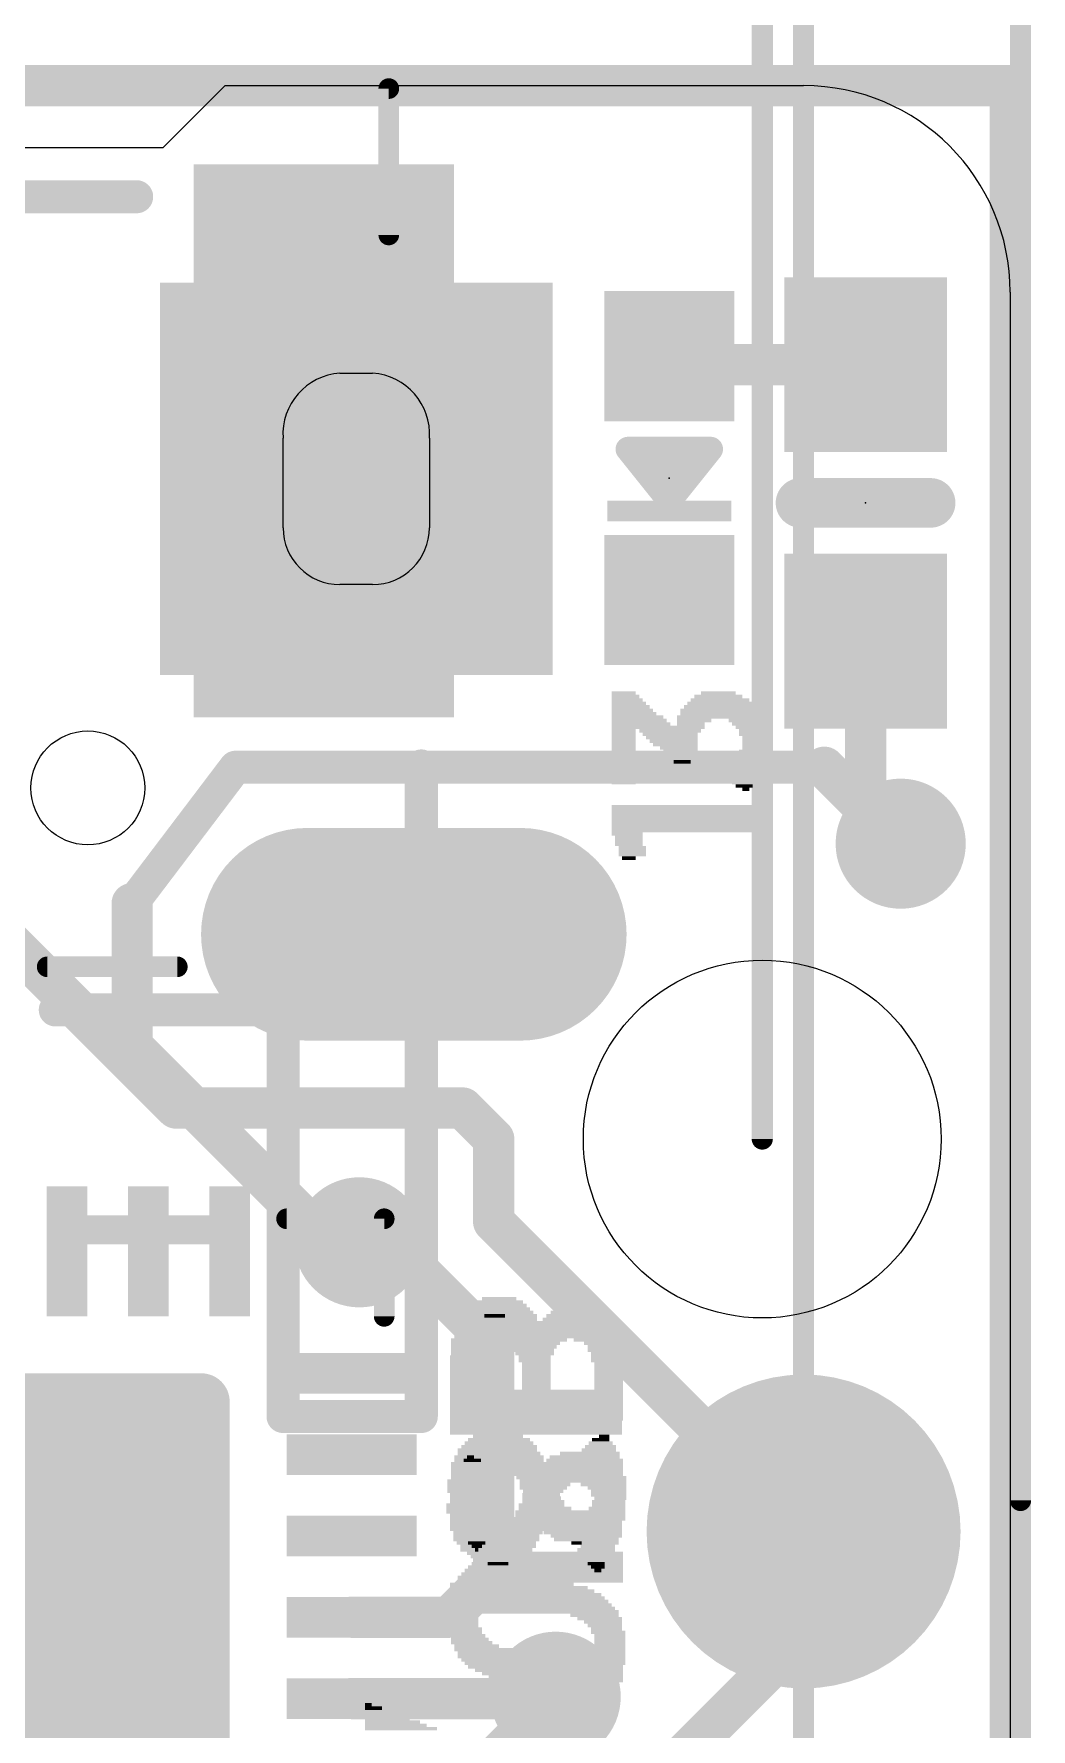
# Model space of a CAD drawing. Extents: x -13.8 to 7.7, y -19.4 to 21.7.
# Drawn here: x 1.62 to 7.75, y 2.59 to 13.02 of the extents above; entities that cross this region are included whole.
import ezdxf

# ---------------------------------------------------------------- set-up
doc = ezdxf.new("R2010")
doc.units = 0
for name, color, linetype in [('1', 12, 'CONTINUOUS'), ('16', 132, 'CONTINUOUS'), ('17', 110, 'CONTINUOUS'), ('18', 110, 'CONTINUOUS'), ('20', 53, 'CONTINUOUS'), ('200', 40, 'CONTINUOUS'), ('201', 6, 'CONTINUOUS'), ('21', 40, 'CONTINUOUS'), ('22', 6, 'CONTINUOUS'), ('23', 53, 'CONTINUOUS'), ('47', 253, 'CONTINUOUS')]:
    doc.layers.add(name, color=color, linetype=linetype)

# ---------------------------------------------------------------- blocks, each defined once
blk = doc.blocks.new('RECT')
blk.add_solid([(-0.5, -0.5), (0.5, -0.5), (-0.5, 0.5), (0.5, 0.5)])
blk = doc.blocks.new('OFFSETP100')
at = {"const_width": 1}
blk.add_lwpolyline([(0, 0), (1, 0)], dxfattribs=at)
at = {"const_width": 0.5}
for points in [[(0, 0.25, 1), (0, -0.25)], [(1, -0.25, 1), (1, 0.25)]]:
    blk.add_lwpolyline(points, format="xyb", dxfattribs=at)
blk = doc.blocks.new('SQUAREP')
blk.add_solid([(-0.5, -0.5), (0.5, -0.5), (-0.5, 0.5), (0.5, 0.5)])
blk = doc.blocks.new('RECT560000X560000R10')
at = {"const_width": 0.175}
blk.add_lwpolyline([(1.6625, -1.575), (1.6625, 1.575, 0.4142), (1.575, 1.6625), (-1.575, 1.6625, 0.4142), (-1.6625, 1.575), (-1.6625, -1.575, 0.4142), (-1.575, -1.6625), (1.575, -1.6625, 0.4142)], format="xyb", close=True, dxfattribs=at)
blk.add_solid([(-1.6004, -1.6004), (1.6004, -1.6004), (-1.6004, 1.6004), (1.6004, 1.6004)])
blk = doc.blocks.new('ROUNDP')
at = {"const_width": 0.5}
blk.add_lwpolyline([(0, -0.25, 1), (0, 0.25, 1), (0, -0.25)], format="xyb", dxfattribs=at)
blk = doc.blocks.new('ROUNDV')
at = {"const_width": 0.5}
blk.add_lwpolyline([(0, -0.25, 1), (0, 0.25, 1), (0, -0.25)], format="xyb", dxfattribs=at)

msp = doc.modelspace()

# ---------------------------------------------------------------- linework, layer by layer
at = {"layer": '1', "const_width": 0.254}
for points in [[(7.62, 12.7), (-7.62, 12.7)], [(7.62, -13.97), (7.62, 12.7)], [(5.5245, 11.037), (5.5769, 10.9846)], [(5.5769, 10.9846), (6.731, 10.9846)], [(6.731, 9.2846), (6.731, 8.255)], [(6.731, 8.255), (6.9469, 8.0391)], [(1.3, 7.607), (2.4935, 6.4135)], [(2.4935, 6.4135), (4.2545, 6.4135)], [(4.2545, 6.4135), (4.445, 6.223)], [(4.445, 6.223), (4.445, 5.715)], [(4.445, 5.715), (6.35, 3.81)], [(3.81, 5.588), (3.6195, 5.588)], [(3.81, 5.588), (4.445, 4.953)], [(4.445, 4.953), (4.445, 3.556)], [(4.445, 3.556), (4.1718, 3.2828)], [(4.1718, 3.2828), (3.5719, 3.2828)], [(4.8148, 2.7828), (4.826, 2.794)], [(4.8372, 2.7828), (4.826, 2.794)], [(3.5719, 2.7828), (4.8148, 2.7828)]]:
    msp.add_lwpolyline(points, dxfattribs=at)
at = {"layer": '1', "const_width": 0.127}
for points in [[(7.6835, 12.7, 1), (7.5565, 12.7)], [(7.62, 12.6365, 1), (7.62, 12.7635)], [(5.5694, 11.0819, 1), (5.4796, 10.9921)], [(5.5769, 11.0481, 1), (5.5769, 10.9211)], [(5.532, 10.9397, 1), (5.6218, 11.0295)], [(6.731, 10.9211, 1), (6.731, 11.0481)], [(6.7945, 9.2846, 1), (6.6675, 9.2846)], [(6.7759, 8.2999, 1), (6.6861, 8.2101)], [(6.6675, 8.255, 1), (6.7945, 8.255)], [(6.902, 7.9942, 1), (6.9918, 8.084)], [(2.4935, 6.477, 1), (2.4935, 6.35)], [(2.4486, 6.3686, 1), (2.5384, 6.4584)], [(4.2994, 6.4584, 1), (4.2096, 6.3686)], [(4.2545, 6.35, 1), (4.2545, 6.477)], [(4.5085, 6.223, 1), (4.3815, 6.223)], [(4.4001, 6.1781, 1), (4.4899, 6.2679)], [(4.4899, 5.7599, 1), (4.4001, 5.6701)], [(4.3815, 5.715, 1), (4.5085, 5.715)], [(3.6195, 5.6515, 1), (3.6195, 5.5245)], [(3.8549, 5.6329, 1), (3.7651, 5.5431)], [(3.81, 5.5245, 1), (3.81, 5.6515)], [(4.5085, 4.953, 1), (4.3815, 4.953)], [(4.4001, 4.9081, 1), (4.4899, 4.9979)], [(6.3051, 3.7651, 1), (6.3949, 3.8549)], [(4.4899, 3.5111, 1), (4.4001, 3.6009)], [(4.3815, 3.556, 1), (4.5085, 3.556)], [(3.5719, 3.3463, 1), (3.5719, 3.2193)], [(4.1269, 3.3277, 1), (4.2167, 3.2379)], [(4.1718, 3.2193, 1), (4.1718, 3.3463)], [(4.8709, 2.8389, 1), (4.7811, 2.7491)], [(4.8709, 2.7491, 1), (4.7811, 2.8389)], [(3.5719, 2.8463, 1), (3.5719, 2.7193)], [(4.7699, 2.8277, 1), (4.8597, 2.7379)], [(4.7923, 2.7379, 1), (4.8821, 2.8277)], [(4.8148, 2.7193, 1), (4.8148, 2.8463)]]:
    msp.add_lwpolyline(points, format="xyb", dxfattribs=at)
at = {"layer": '16'}
for points, const_width in [([(7.62, 12.7), (-7.62, 12.7)], 0.254), ([(7.62, -13.97), (7.62, 12.7)], 0.254), ([(2.8575, 8.509), (2.2225, 7.6708)], 0.2032), ([(2.8575, 8.509), (6.477, 8.509)], 0.2032), ([(6.477, 8.509), (6.9469, 8.0391)], 0.254), ([(2.2225, 7.6708), (2.2225, 6.7945)], 0.254), ([(2.2225, 6.7945), (3.429, 5.588)], 0.254), ([(3.429, 5.588), (3.6195, 5.588)], 0.254), ([(6.35, 3.81), (6.35, 3.175)], 0.254), ([(6.35, 3.175), (4.953, 1.778)], 0.254), ([(4.445, 2.413), (4.826, 2.794)], 0.254)]:
    msp.add_lwpolyline(points, dxfattribs=dict(at, const_width=const_width))
for points, const_width in [([(7.6835, 12.7, 1), (7.5565, 12.7)], 0.127), ([(7.62, 12.6365, 1), (7.62, 12.7635)], 0.127), ([(2.8575, 8.5598, 1), (2.8575, 8.4582)], 0.1016), ([(2.898, 8.4783, 1), (2.817, 8.5397)], 0.1016), ([(6.5219, 8.5539, 1), (6.4321, 8.4641)], 0.127), ([(6.477, 8.4582, 1), (6.477, 8.5598)], 0.1016), ([(6.902, 7.9942, 1), (6.9918, 8.084)], 0.127), ([(2.286, 7.6708, 1), (2.159, 7.6708)], 0.127), ([(2.182, 7.7015, 1), (2.263, 7.6401)], 0.1016), ([(2.2674, 6.8394, 1), (2.1776, 6.7496)], 0.127), ([(2.159, 6.7945, 1), (2.286, 6.7945)], 0.127), ([(3.429, 5.6515, 1), (3.429, 5.5245)], 0.127), ([(3.3841, 5.5431, 1), (3.4739, 5.6329)], 0.127), ([(3.6195, 5.5245, 1), (3.6195, 5.6515)], 0.127), ([(6.4135, 3.81, 1), (6.2865, 3.81)], 0.127), ([(6.2865, 3.175, 1), (6.4135, 3.175)], 0.127), ([(6.3949, 3.1301, 1), (6.3051, 3.2199)], 0.127), ([(4.8709, 2.7491, 1), (4.7811, 2.8389)], 0.127)]:
    msp.add_lwpolyline(points, format="xyb", dxfattribs=dict(at, const_width=const_width))
at = {"layer": '20'}
for p, q in [((2.413, 12.319), (2.794, 12.7)), ((2.794, 12.7), (6.35, 12.7)), ((-2.413, 12.319), (2.413, 12.319)), ((7.62, 11.43), (7.62, -11.684)), ((3.5, 10.932), (3.7, 10.932)), ((3.15, 9.982), (3.15, 10.532)), ((4.05, 10.532), (4.05, 9.982)), ((3.7, 9.632), (3.5, 9.632))]:
    msp.add_line(p, q, dxfattribs=at)
for centre, radius in [((1.95, 8.382), 0.35), ((6.096, 6.223), 1.1)]:
    msp.add_circle(centre, radius, dxfattribs=at)
for centre, radius, start, end in [((6.35, 11.43), 1.27, 0, 90), ((3.525, 10.557), 0.3758, 93.8141, 183.8141), ((3.675, 10.557), 0.3758, 356.1859, 86.1859), ((3.5, 9.982), 0.35, 180, 270), ((3.7, 9.982), 0.35, 270, 0)]:
    msp.add_arc(centre, radius, start, end, dxfattribs=at)
at = {"layer": '21'}
for points, const_width in [([(3.8, 12.682), (-3.8, 12.682)], 0.127), ([(3.8, 11.782), (3.8, 12.682)], 0.127), ([(5.7785, 10.4648), (5.2705, 10.4648)], 0.1524), ([(5.2705, 10.4648), (5.5245, 10.1473)], 0.1524), ([(5.5245, 10.1473), (5.7785, 10.4648)], 0.1524), ([(5.3518, 10.3632), (5.6972, 10.3632)], 0.1524), ([(5.4737, 10.2108), (5.5753, 10.2108)], 0.1524), ([(7.131, 10.1346), (6.331, 10.1346)], 0.3048), ([(2.5, 7.282), (1.7, 7.282)], 0.127), ([(3.1719, 5.7328), (3.7719, 5.7328)], 0.127), ([(3.7719, 5.7328), (3.7719, 5.1328)], 0.127)]:
    msp.add_lwpolyline(points, dxfattribs=dict(at, const_width=const_width))
for points, const_width in [([(3.8318, 12.682, 1), (3.7683, 12.682)], 0.0635), ([(3.8, 12.6502, 1), (3.8, 12.7138)], 0.0635), ([(3.7683, 11.782, 1), (3.8318, 11.782)], 0.0635), ([(5.2705, 10.5029, 1), (5.2705, 10.4267)], 0.0762), ([(5.3003, 10.4886, 1), (5.2407, 10.441)], 0.0762), ([(5.8083, 10.441, 1), (5.7487, 10.4886)], 0.0762), ([(5.7785, 10.4267, 1), (5.7785, 10.5029)], 0.0762), ([(5.3518, 10.4013, 1), (5.3518, 10.3251)], 0.0762), ([(5.6972, 10.3251, 1), (5.6972, 10.4013)], 0.0762), ([(5.4737, 10.2489, 1), (5.4737, 10.1727)], 0.0762), ([(5.5753, 10.1727, 1), (5.5753, 10.2489)], 0.0762), ([(6.331, 10.2108, 1), (6.331, 10.0584)], 0.1524), ([(7.131, 10.0584, 1), (7.131, 10.2108)], 0.1524), ([(5.4947, 10.1711, 1), (5.5543, 10.1235)], 0.0762), ([(5.4947, 10.1235, 1), (5.5543, 10.1711)], 0.0762), ([(1.7, 7.3137, 1), (1.7, 7.2503)], 0.0635), ([(2.5, 7.2503, 1), (2.5, 7.3137)], 0.0635), ([(3.1719, 5.7645, 1), (3.1719, 5.701)], 0.0635), ([(3.8036, 5.7328, 1), (3.7401, 5.7328)], 0.0635), ([(3.7719, 5.701, 1), (3.7719, 5.7645)], 0.0635), ([(3.7401, 5.1328, 1), (3.8036, 5.1328)], 0.0635)]:
    msp.add_lwpolyline(points, format="xyb", dxfattribs=dict(at, const_width=const_width))
at = {"layer": '22'}
for points, const_width in [([(2.25, 12.017), (-2.25, 12.017)], 0.2032), ([(4, 4.517), (4, 8.517)], 0.2032), ([(1.75, 7.017), (3.15, 7.017)], 0.2032), ([(3.15, 7.017), (3.15, 4.517)], 0.2032), ([(2.7051, 5.6647), (1.8747, 5.6647)], 0.1778), ([(3.15, 4.517), (4, 4.517)], 0.2032)]:
    msp.add_lwpolyline(points, dxfattribs=dict(at, const_width=const_width))
for points, const_width in [([(2.25, 11.9662, 1), (2.25, 12.0678)], 0.1016), ([(4.0508, 8.517, 1), (3.9492, 8.517)], 0.1016), ([(1.75, 7.0678, 1), (1.75, 6.9662)], 0.1016), ([(3.2008, 7.017, 1), (3.0992, 7.017)], 0.1016), ([(3.15, 6.9662, 1), (3.15, 7.0678)], 0.1016), ([(1.8747, 5.7092, 1), (1.8747, 5.6203)], 0.0889), ([(2.7051, 5.6203, 1), (2.7051, 5.7092)], 0.0889), ([(3.15, 4.5678, 1), (3.15, 4.4662)], 0.1016), ([(4, 4.4662, 1), (4, 4.5678)], 0.1016), ([(3.0992, 4.517, 1), (3.2008, 4.517)], 0.1016), ([(3.9492, 4.517, 1), (4.0508, 4.517)], 0.1016)]:
    msp.add_lwpolyline(points, format="xyb", dxfattribs=dict(at, const_width=const_width))
at = {"layer": '23'}
for p in [(5.5245, 10.287), (6.731, 10.1346)]:
    msp.add_point(p, dxfattribs=at)
at = {"layer": '47', "const_width": 0.13}
for points in [[(7.6835, 4.0005), (7.6835, 21.3175)], [(6.35, -1.27), (6.35, 18.2695)], [(6.096, 6.223), (6.096, 15.666)]]:
    msp.add_lwpolyline(points, dxfattribs=at)
at = {"layer": '47', "const_width": 0.065}
for points in [[(6.0635, 6.223, 1), (6.1285, 6.223)], [(7.651, 4.0005, 1), (7.716, 4.0005)]]:
    msp.add_lwpolyline(points, format="xyb", dxfattribs=at)

# ---------------------------------------------------------------- block references
at = {"layer": '1', "xscale": 1.075, "rotation": 270}
for p in [(6.731, 10.9846), (6.731, 9.2846)]:
    msp.add_blockref('RECT', p, dxfattribs=at)
at = {"layer": '1', "yscale": 0.8}
for p, xscale, rotation in [((5.5245, 11.037), 0.8, 180), ((5.5245, 9.537), 0.8, 180), ((3.5719, 4.7828), 0.25, 270), ((3.5719, 4.2828), 0.25, 270), ((3.5719, 3.7828), 0.25, 270), ((3.5719, 3.2828), 0.25, 270), ((3.5719, 2.7828), 0.25, 270)]:
    msp.add_blockref('RECT', p, dxfattribs=dict(at, xscale=xscale, rotation=rotation))
at = {"layer": '1', "xscale": 0.25, "yscale": 0.8}
for p in [(1.8219, 5.5328), (2.3219, 5.5328), (2.8219, 5.5328)]:
    msp.add_blockref('RECT', p, dxfattribs=at)
at = {"layer": '1', "rotation": 90}
msp.add_blockref('RECT560000X560000R10', (1.0719, 3.0328), dxfattribs=at)
at = {"layer": '16', "xscale": 3.4, "yscale": 1.6, "rotation": 90}
msp.add_blockref('RECT', (3.4, 10.517), dxfattribs=at)
at = {"layer": '17'}
for name, p, xscale, yscale, rotation in [('SQUAREP', (3.6, 10.282), 2.413, 2.413, 270), ('SQUAREP', (3.6, 10.282), 2.413, 2.413, 270), ('ROUNDP', (6.35, 3.81), 1.9304, 1.9304, 180), ('ROUNDP', (6.35, 3.81), 1.9304, 1.9304, 180)]:
    msp.add_blockref(name, p, dxfattribs=dict(at, xscale=xscale, yscale=yscale, rotation=rotation))
at = {"layer": '17', "xscale": 1.308, "yscale": 1.308}
msp.add_blockref('OFFSETP100', (3.3, 7.482), dxfattribs=at)
msp.add_blockref('OFFSETP100', (3.3, 7.482), dxfattribs=at)
at = {"layer": '18', "xscale": 0.8001, "yscale": 0.8001}
for p in [(6.9469, 8.0391), (6.9469, 8.0391), (3.6195, 5.588), (3.6195, 5.588), (4.826, 2.794), (4.826, 2.794)]:
    msp.add_blockref('ROUNDV', p, dxfattribs=at)
at = {"layer": '200', "yscale": 0.0212}
for p, xscale in [((5.2442, 8.9655), 0.1481), ((5.826, 8.9655), 0.2116), ((5.2653, 8.9232), 0.1904), ((5.2759, 8.902), 0.2116), ((5.2548, 8.9443), 0.1693), ((5.2865, 8.8809), 0.2327), ((5.2971, 8.8597), 0.2539), ((5.8366, 8.8597), 0.4866), ((5.8366, 8.8809), 0.4443), ((5.8366, 8.902), 0.402), ((5.8366, 8.9232), 0.3597), ((5.826, 8.9443), 0.2962), ((5.3077, 8.8385), 0.2751), ((5.3288, 8.8174), 0.3174), ((5.35, 8.7751), 0.3597), ((5.4558, 8.7539), 0.5713), ((5.3394, 8.7962), 0.3385), ((5.8366, 8.8174), 0.529), ((5.6779, 8.7962), 0.2116), ((5.6568, 8.7751), 0.1693), ((5.8366, 8.8385), 0.4866), ((5.9953, 8.7962), 0.2116), ((6.0165, 8.7751), 0.2116), ((6.027, 8.7539), 0.1904), ((5.2442, 8.7327), 0.1481), ((5.2442, 8.7116), 0.1481), ((5.2442, 8.6904), 0.1481), ((5.2442, 8.6693), 0.1481), ((5.2442, 8.6481), 0.1481), ((5.5298, 8.7327), 0.3808), ((5.5298, 8.7116), 0.3385), ((5.5404, 8.6904), 0.3174), ((5.551, 8.6693), 0.2962), ((5.5616, 8.6481), 0.2751), ((6.0376, 8.7327), 0.1693), ((6.0376, 8.7116), 0.1693), ((6.0482, 8.6904), 0.1481), ((6.0482, 8.6693), 0.1481), ((6.0482, 8.6481), 0.1481), ((5.2442, 8.627), 0.1481), ((5.2442, 8.6058), 0.1481), ((5.2442, 8.5846), 0.1481), ((5.2442, 8.5635), 0.1481), ((5.2442, 8.5423), 0.1481), ((5.5827, 8.627), 0.2327), ((5.5933, 8.6058), 0.2116), ((5.6039, 8.5846), 0.1904), ((5.6145, 8.5635), 0.1693), ((5.6039, 8.5423), 0.1058), ((6.027, 8.5635), 0.1904), ((6.027, 8.5423), 0.1904), ((6.0376, 8.6058), 0.1693), ((6.0376, 8.5846), 0.1693), ((6.0482, 8.627), 0.1481), ((5.2442, 8.5212), 0.1481), ((5.2442, 8.5), 0.1481), ((5.2442, 8.4788), 0.1481), ((5.2442, 8.4577), 0.1481), ((5.2442, 8.4365), 0.1481), ((5.9741, 8.4788), 0.2116), ((5.9741, 8.4577), 0.2116), ((5.9953, 8.5), 0.2116), ((5.9741, 8.4365), 0.1693), ((6.0059, 8.5212), 0.1904), ((5.2442, 8.4154), 0.1481), ((5.9847, 8.4154), 0.1481), ((5.9847, 8.3942), 0.1058), ((5.9953, 8.3731), 0.0423), ((5.6462, 8.2673), 0.9521), ((5.6462, 8.2461), 0.9521), ((5.6462, 8.2249), 0.9521), ((5.6462, 8.2038), 0.9521), ((5.6462, 8.1826), 0.9521), ((5.6462, 8.1615), 0.9521), ((5.6462, 8.1403), 0.9521), ((5.2653, 8.098), 0.1904), ((5.6462, 8.1192), 0.9521), ((5.2759, 8.0768), 0.1693), ((5.2759, 8.0557), 0.1693), ((5.2759, 8.0345), 0.1693), ((5.2971, 8.0134), 0.1693), ((5.2971, 7.9922), 0.1693), ((5.2971, 7.9711), 0.1693), ((5.2759, 7.9499), 0.0846), ((4.4508, 5.1147), 0.2539), ((4.4508, 5.1359), 0.127), ((4.9374, 5.1147), 0.3808), ((4.9374, 5.1359), 0.3385), ((4.948, 5.157), 0.2751), ((4.9374, 5.1782), 0.1693), ((4.7152, 5.0089), 0.9944), ((4.4613, 5.0301), 0.4443), ((4.4508, 5.0512), 0.4232), ((4.4508, 5.0724), 0.3809), ((4.4613, 5.0935), 0.3174), ((4.948, 5.0512), 0.4866), ((4.948, 5.0301), 0.4866), ((4.9374, 5.0935), 0.4232), ((4.948, 5.0724), 0.4443), ((4.5248, 4.9666), 0.6559), ((4.3344, 4.9454), 0.2751), ((4.3026, 4.9243), 0.2116), ((4.2921, 4.9031), 0.1904), ((4.5565, 4.9877), 0.6771), ((4.6623, 4.9454), 0.3385), ((4.6835, 4.9243), 0.2539), ((4.6941, 4.9031), 0.2327), ((5.0749, 4.9877), 0.2751), ((5.1067, 4.9666), 0.2116), ((5.1172, 4.9454), 0.1904), ((5.1278, 4.9243), 0.2116), ((5.1384, 4.9031), 0.1904), ((4.2815, 4.882), 0.2116), ((4.2709, 4.8608), 0.1904), ((4.2709, 4.8396), 0.1904), ((4.2709, 4.8185), 0.1904), ((4.2603, 4.7973), 0.1693), ((4.6941, 4.882), 0.1904), ((4.6941, 4.8608), 0.1904), ((4.7046, 4.8396), 0.1693), ((4.7046, 4.8185), 0.1693), ((4.7046, 4.7973), 0.1693), ((5.1384, 4.882), 0.1904), ((5.1384, 4.8608), 0.1904), ((5.149, 4.8396), 0.1693), ((5.149, 4.8185), 0.1693), ((5.149, 4.7973), 0.1693), ((4.2603, 4.7762), 0.1693), ((4.2603, 4.755), 0.1693), ((4.2603, 4.7338), 0.1693), ((4.2603, 4.7127), 0.1693), ((4.2603, 4.6915), 0.1693), ((4.7046, 4.7762), 0.1693), ((4.7046, 4.755), 0.1693), ((4.7046, 4.7338), 0.1693), ((4.7046, 4.7127), 0.1693), ((4.7046, 4.6915), 0.1693), ((5.149, 4.7762), 0.1693), ((5.149, 4.755), 0.1693), ((5.149, 4.7338), 0.1693), ((5.149, 4.7127), 0.1693), ((5.149, 4.6915), 0.1693), ((4.2603, 4.6704), 0.1693), ((4.2603, 4.6492), 0.1693), ((4.2603, 4.6281), 0.1693), ((4.2603, 4.6069), 0.1693), ((4.7046, 4.5857), 1.0579), ((4.7046, 4.6704), 0.1693), ((4.7046, 4.6492), 0.1693), ((4.7046, 4.6281), 0.1693), ((4.7046, 4.6069), 0.1693), ((5.149, 4.6704), 0.1693), ((5.149, 4.6492), 0.1693), ((5.149, 4.6281), 0.1693), ((5.149, 4.6069), 0.1693), ((4.7046, 4.5646), 1.0579), ((4.7046, 4.5434), 1.0579), ((4.7046, 4.5223), 1.0579), ((4.7046, 4.5011), 1.0579), ((4.7046, 4.48), 1.0579), ((4.7046, 4.4588), 1.0579), ((4.7046, 4.4376), 1.0579), ((4.7046, 4.4165), 1.0579), ((4.3026, 4.2684), 0.0423), ((4.9374, 4.2684), 0.2962), ((4.9374, 4.2895), 0.1693), ((4.3132, 4.1626), 0.2327), ((4.3238, 4.1837), 0.2116), ((4.3132, 4.226), 0.1481), ((4.3238, 4.2049), 0.1693), ((4.3132, 4.2472), 0.1058), ((4.9374, 4.1626), 0.5078), ((4.948, 4.1837), 0.4866), ((4.948, 4.2049), 0.4443), ((4.948, 4.226), 0.402), ((4.948, 4.2472), 0.3597), ((4.2815, 4.0991), 0.2116), ((4.2815, 4.0779), 0.2116), ((4.2709, 4.0568), 0.1904), ((4.3026, 4.1203), 0.2116), ((4.3132, 4.1414), 0.2327), ((4.7681, 4.0779), 0.2539), ((4.7575, 4.0568), 0.2327), ((4.9374, 4.1203), 0.5501), ((4.7893, 4.0991), 0.2539), ((4.948, 4.1414), 0.529), ((5.1067, 4.0991), 0.2539), ((5.1278, 4.0779), 0.2116), ((5.1384, 4.0568), 0.1904), ((4.2498, 3.9722), 0.1904), ((4.2498, 3.951), 0.1904), ((4.2709, 4.0356), 0.1904), ((4.2603, 4.0145), 0.1693), ((4.2603, 3.9933), 0.1693), ((4.7046, 3.9722), 0.2116), ((4.7046, 3.951), 0.2116), ((4.7364, 4.0356), 0.2327), ((4.7258, 4.0145), 0.2116), ((4.7258, 3.9933), 0.2116), ((5.1384, 4.0356), 0.1904), ((5.1596, 4.0145), 0.1904), ((5.1596, 3.9933), 0.1904), ((5.1596, 3.9722), 0.1904), ((5.1596, 3.951), 0.1904), ((4.2498, 3.9298), 0.1904), ((4.2603, 3.9087), 0.1693), ((4.2603, 3.8875), 0.1693), ((4.2709, 3.8664), 0.1904), ((4.6623, 3.8664), 0.2116), ((4.6729, 3.8875), 0.2327), ((4.6835, 3.9298), 0.2116), ((4.6835, 3.9087), 0.2116), ((5.1596, 3.9298), 0.1904), ((5.1596, 3.9087), 0.1904), ((5.1596, 3.8875), 0.1904), ((5.149, 3.8664), 0.1693), ((4.2709, 3.8452), 0.1904), ((4.2815, 3.824), 0.2116), ((4.4719, 3.8029), 0.5501), ((4.4613, 3.7817), 0.529), ((4.4613, 3.7606), 0.529), ((4.6306, 3.824), 0.2327), ((4.6518, 3.8452), 0.2327), ((5.1067, 3.7606), 0.2116), ((5.1278, 3.8029), 0.2116), ((5.1278, 3.7817), 0.2116), ((5.1384, 3.8452), 0.1904), ((5.1384, 3.824), 0.1904), ((4.4613, 3.7394), 0.4866), ((4.4719, 3.7183), 0.4655), ((4.4613, 3.6971), 0.4443), ((4.4719, 3.6759), 0.3808), ((4.4719, 3.6548), 0.3385), ((5.0643, 3.6759), 0.2116), ((5.0749, 3.6971), 0.2327), ((5.0855, 3.7183), 0.2116), ((5.0749, 3.6548), 0.1904), ((5.0961, 3.7394), 0.2327), ((4.4719, 3.6336), 0.2539), ((4.4719, 3.6125), 0.1269), ((5.0749, 3.6336), 0.1481), ((5.0749, 3.6125), 0.1058), ((5.0855, 3.5913), 0.0846), ((5.0855, 3.5701), 0.0423), ((4.5565, 3.4855), 0.7617), ((4.62, 3.4432), 0.8886), ((4.5989, 3.4644), 0.8463), ((4.6412, 3.422), 0.931), ((4.6518, 3.4009), 0.9521), ((4.6623, 3.3797), 0.9733), ((4.6729, 3.3586), 0.9944), ((4.6835, 3.3374), 1.0156), ((4.6941, 3.3162), 1.0368), ((5.0643, 3.2951), 0.2962), ((5.0961, 3.2739), 0.2751), ((5.1172, 3.2528), 0.2327), ((5.1278, 3.2316), 0.2116), ((5.1384, 3.2105), 0.1904), ((5.149, 3.1893), 0.2116), ((5.1596, 3.1681), 0.1904), ((5.1596, 3.147), 0.1904), ((5.1596, 3.1258), 0.1904), ((5.1596, 3.1047), 0.1904), ((5.1596, 3.0835), 0.1904), ((5.1596, 3.0624), 0.1904), ((5.1596, 3.0412), 0.1904), ((5.1596, 3.02), 0.1904), ((5.0749, 2.9142), 0.2751), ((5.1067, 2.9354), 0.2539), ((5.1172, 2.9566), 0.2327), ((5.1278, 2.9777), 0.2116), ((5.149, 2.9989), 0.2116), ((4.6941, 2.8931), 1.0368), ((4.6835, 2.8719), 1.0156), ((4.6835, 2.8508), 1.0156), ((4.6729, 2.8296), 0.9944), ((4.6623, 2.8085), 0.9733), ((4.6518, 2.7873), 0.9521), ((4.6306, 2.7661), 0.9098), ((4.6094, 2.745), 0.8675), ((4.5883, 2.7238), 0.8252)]:
    msp.add_blockref('RECT', p, dxfattribs=dict(at, xscale=xscale))
at = {"layer": '201', "yscale": 0.0212, "rotation": 180}
for p, xscale in [((4.478, 5.2205), 0.2962), ((4.478, 5.2416), 0.2116), ((4.4674, 5.1147), 0.4866), ((4.478, 5.1359), 0.4655), ((4.478, 5.157), 0.4232), ((4.478, 5.1782), 0.3808), ((4.478, 5.1993), 0.3385), ((4.9646, 5.1147), 0.4232), ((4.9646, 5.1359), 0.3808), ((4.9646, 5.157), 0.3385), ((4.9646, 5.1782), 0.2962), ((4.9646, 5.1993), 0.1693), ((4.3087, 5.0301), 0.2116), ((4.7002, 5.0724), 0.9944), ((4.3299, 5.0512), 0.2539), ((4.2982, 5.0089), 0.1904), ((4.7107, 5.0935), 0.9733), ((4.88, 5.0512), 0.6771), ((4.9012, 5.0301), 0.6347), ((4.7531, 5.0089), 0.2962), ((5.1022, 5.0089), 0.2327), ((4.2876, 4.9877), 0.2116), ((4.277, 4.9666), 0.1904), ((4.277, 4.9454), 0.1904), ((4.277, 4.9243), 0.1904), ((4.277, 4.9031), 0.1904), ((4.7319, 4.9877), 0.2539), ((4.7319, 4.9666), 0.2116), ((4.7213, 4.9454), 0.1904), ((4.7213, 4.9243), 0.1904), ((4.7213, 4.9031), 0.1904), ((5.1233, 4.9877), 0.2327), ((5.1339, 4.9666), 0.2116), ((5.1445, 4.9454), 0.1904), ((5.1445, 4.9243), 0.1904), ((5.1445, 4.9031), 0.1904), ((4.2664, 4.882), 0.1693), ((4.2664, 4.8608), 0.1693), ((4.2664, 4.8396), 0.1693), ((4.2664, 4.8185), 0.1693), ((4.2664, 4.7973), 0.1693), ((4.7107, 4.882), 0.1693), ((4.7107, 4.8608), 0.1693), ((4.7107, 4.8396), 0.1693), ((4.7107, 4.8185), 0.1693), ((4.7107, 4.7973), 0.1693), ((5.1551, 4.882), 0.1693), ((5.1551, 4.8608), 0.1693), ((5.1551, 4.8396), 0.1693), ((5.1551, 4.8185), 0.1693), ((5.1551, 4.7973), 0.1693), ((4.2664, 4.7762), 0.1693), ((4.2664, 4.755), 0.1693), ((4.2664, 4.7338), 0.1693), ((4.2664, 4.7127), 0.1693), ((4.2664, 4.6915), 0.1693), ((4.7107, 4.7762), 0.1693), ((4.7107, 4.755), 0.1693), ((4.7107, 4.7338), 0.1693), ((4.7107, 4.7127), 0.1693), ((4.7107, 4.6915), 0.1693), ((5.1551, 4.7762), 0.1693), ((5.1551, 4.755), 0.1693), ((5.1551, 4.7338), 0.1693), ((5.1551, 4.7127), 0.1693), ((5.1551, 4.6915), 0.1693), ((4.7107, 4.6704), 1.0579), ((4.7107, 4.6492), 1.0579), ((4.7107, 4.6281), 1.0579), ((4.7107, 4.6069), 1.0579), ((4.7107, 4.5857), 1.0579), ((4.7107, 4.5646), 1.0579), ((4.7107, 4.5434), 1.0579), ((4.7107, 4.5223), 1.0579), ((4.7107, 4.5011), 1.0579), ((4.478, 4.3742), 0.3808), ((4.478, 4.3953), 0.2962), ((4.478, 4.4165), 0.2116), ((5.1022, 4.3742), 0.1058), ((5.1233, 4.3953), 0.0635), ((4.478, 4.2684), 0.5501), ((4.4674, 4.3107), 0.4866), ((4.478, 4.2895), 0.5078), ((4.478, 4.3318), 0.4655), ((4.478, 4.353), 0.4232), ((5.0916, 4.3107), 0.2116), ((5.1022, 4.2895), 0.2327), ((5.1022, 4.3318), 0.1904), ((5.1128, 4.2684), 0.2116), ((5.1022, 4.353), 0.1481), ((4.3087, 4.226), 0.2539), ((4.2876, 4.2049), 0.2116), ((4.277, 4.1837), 0.1904), ((4.277, 4.1626), 0.1904), ((4.478, 4.2472), 0.5501), ((4.6367, 4.226), 0.2751), ((4.6579, 4.2049), 0.2327), ((4.6684, 4.1837), 0.2116), ((4.679, 4.1626), 0.2327), ((5.1233, 4.2472), 0.2327), ((5.1339, 4.226), 0.2116), ((5.1445, 4.2049), 0.1904), ((5.1445, 4.1837), 0.1904), ((5.1445, 4.1626), 0.1904), ((4.2558, 4.1203), 0.1904), ((4.2558, 4.0991), 0.1904), ((4.2558, 4.0779), 0.1904), ((4.2558, 4.0568), 0.1904), ((4.2664, 4.1414), 0.1693), ((4.6896, 4.1414), 0.2116), ((4.7107, 4.1203), 0.2116), ((4.7107, 4.0991), 0.2116), ((4.7107, 4.0779), 0.2116), ((4.7319, 4.0568), 0.2116), ((5.1657, 4.1414), 0.1904), ((5.1657, 4.1203), 0.1904), ((5.1657, 4.0991), 0.1904), ((5.1657, 4.0779), 0.1904), ((5.1657, 4.0568), 0.1904), ((4.2664, 4.0356), 0.1693), ((4.2664, 4.0145), 0.1693), ((4.277, 3.9933), 0.1904), ((4.277, 3.9722), 0.1904), ((4.277, 3.951), 0.1904), ((4.7319, 4.0356), 0.2116), ((4.7425, 4.0145), 0.2327), ((4.7636, 3.9933), 0.2327), ((4.7636, 3.9722), 0.2327), ((4.7954, 3.951), 0.2539), ((5.1339, 3.951), 0.2116), ((5.1445, 3.9933), 0.1904), ((5.1445, 3.9722), 0.1904), ((5.1657, 4.0356), 0.1904), ((5.1657, 4.0145), 0.1904), ((4.2876, 3.9298), 0.2116), ((4.3087, 3.8875), 0.2116), ((4.2982, 3.9087), 0.1904), ((4.3193, 3.8664), 0.2327), ((4.9541, 3.9298), 0.5713), ((4.9541, 3.9087), 0.529), ((4.9541, 3.8875), 0.529), ((4.9541, 3.8664), 0.4866), ((4.3405, 3.8452), 0.2327), ((4.3511, 3.824), 0.2539), ((4.3616, 3.8029), 0.2327), ((4.3511, 3.7817), 0.2116), ((4.3405, 3.7606), 0.1481), ((4.9541, 3.8452), 0.4443), ((4.9541, 3.824), 0.4443), ((4.9541, 3.8029), 0.402), ((4.9541, 3.7817), 0.3174), ((4.9435, 3.7606), 0.2539), ((4.3405, 3.7394), 0.1058), ((4.3405, 3.7183), 0.0635), ((4.3405, 3.6971), 0.0212), ((4.8165, 3.6548), 0.8463), ((4.8589, 3.6759), 0.7617), ((4.9541, 3.7394), 0.0635), ((4.7425, 3.549), 0.9944), ((4.7531, 3.5701), 0.9733), ((4.7636, 3.5913), 0.9521), ((4.7742, 3.6125), 0.931), ((4.7954, 3.6336), 0.8886), ((4.2982, 3.4432), 0.2327), ((4.3616, 3.4855), 0.3174), ((4.3299, 3.4644), 0.2539), ((4.7319, 3.5278), 1.0156), ((4.7319, 3.5067), 1.0156), ((4.2558, 3.3586), 0.1904), ((4.2558, 3.3374), 0.1904), ((4.2876, 3.422), 0.2116), ((4.277, 3.4009), 0.1904), ((4.277, 3.3797), 0.1904), ((4.2558, 3.3162), 0.1904), ((4.2558, 3.2951), 0.1904), ((4.2558, 3.2739), 0.1904), ((4.2558, 3.2528), 0.1904), ((4.2558, 3.2316), 0.1904), ((4.277, 3.2105), 0.1904), ((4.277, 3.1893), 0.1904), ((4.2876, 3.1681), 0.2116), ((4.2982, 3.147), 0.2327), ((4.3087, 3.1258), 0.2539), ((4.3405, 3.1047), 0.2751), ((4.7213, 3.0835), 1.0368), ((4.7319, 3.0624), 1.0156), ((4.7319, 3.0412), 1.0156), ((4.7425, 3.02), 0.9944), ((4.7531, 2.9989), 0.9733), ((4.7636, 2.9777), 0.9521), ((4.7848, 2.9566), 0.9098), ((4.806, 2.9354), 0.8675), ((4.8271, 2.9142), 0.8252), ((4.8906, 2.8931), 0.6982), ((3.674, 2.745), 0.0423), ((3.7057, 2.7238), 0.1058), ((3.7375, 2.7027), 0.1693), ((3.7586, 2.6815), 0.2116), ((3.7904, 2.6603), 0.2751), ((3.8221, 2.6392), 0.3385), ((3.875, 2.5969), 0.4443), ((3.8433, 2.618), 0.3808)]:
    msp.add_blockref('RECT', p, dxfattribs=dict(at, xscale=xscale))
at = {"layer": '21', "xscale": 0.762, "yscale": 0.127, "rotation": 180}
msp.add_blockref('RECT', (5.5245, 10.0838), dxfattribs=at)

doc.saveas('drawing.dxf')
